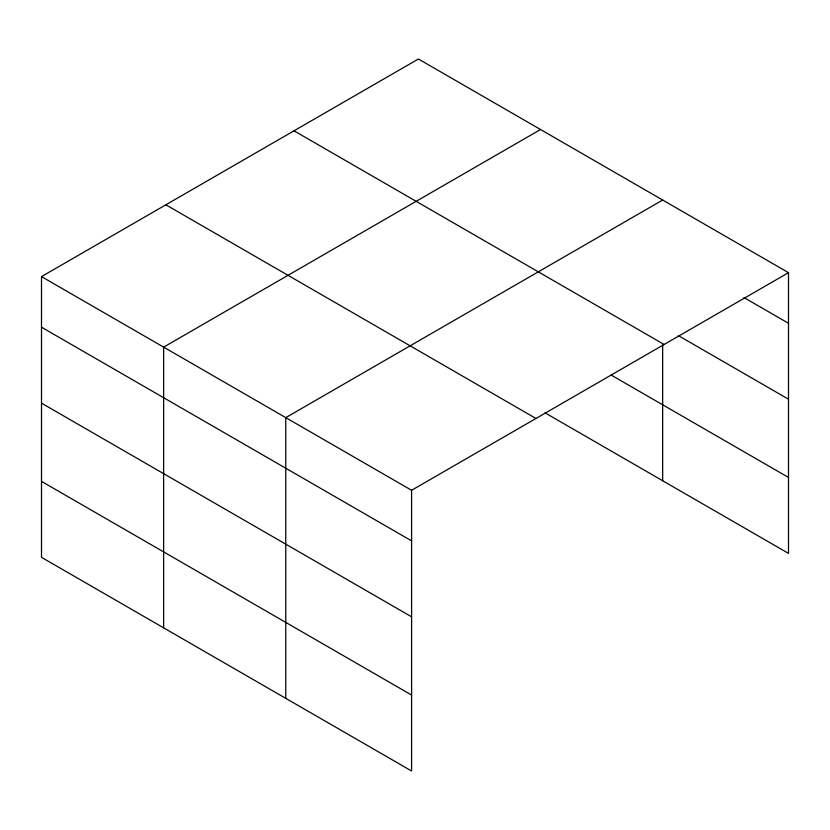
<?xml version="1.0" encoding="UTF-8"?>
<svg xmlns="http://www.w3.org/2000/svg" width="830" height="830" viewBox="0 0 830 830"><rect width="100%" height="100%" fill="white"/><g stroke="black" fill="none" stroke-linecap="round" stroke-linejoin="round"><path stroke-width="1.25" d="M788.5 272.676L418.403 59.003L41.5 276.608L41.5 557.324L411.597 770.997L411.597 490.281L788.5 272.676L788.5 553.392L545.02 412.821M540.538 129.511L163.635 347.127L163.635 627.833M662.672 200.03L285.759 417.635L285.759 698.352M743.96 297.555L788.5 323.264M678.255 335.559L788.5 399.209M294.027 130.818L664.125 344.481M611.129 375.046L788.5 477.447M165.876 204.803L535.973 418.476M41.5 276.608L411.597 490.281M41.5 327.207L411.597 540.87M41.5 403.141L411.597 616.815M41.5 481.379L411.597 695.052M662.672 344.512L662.672 480.746"/></g></svg>
